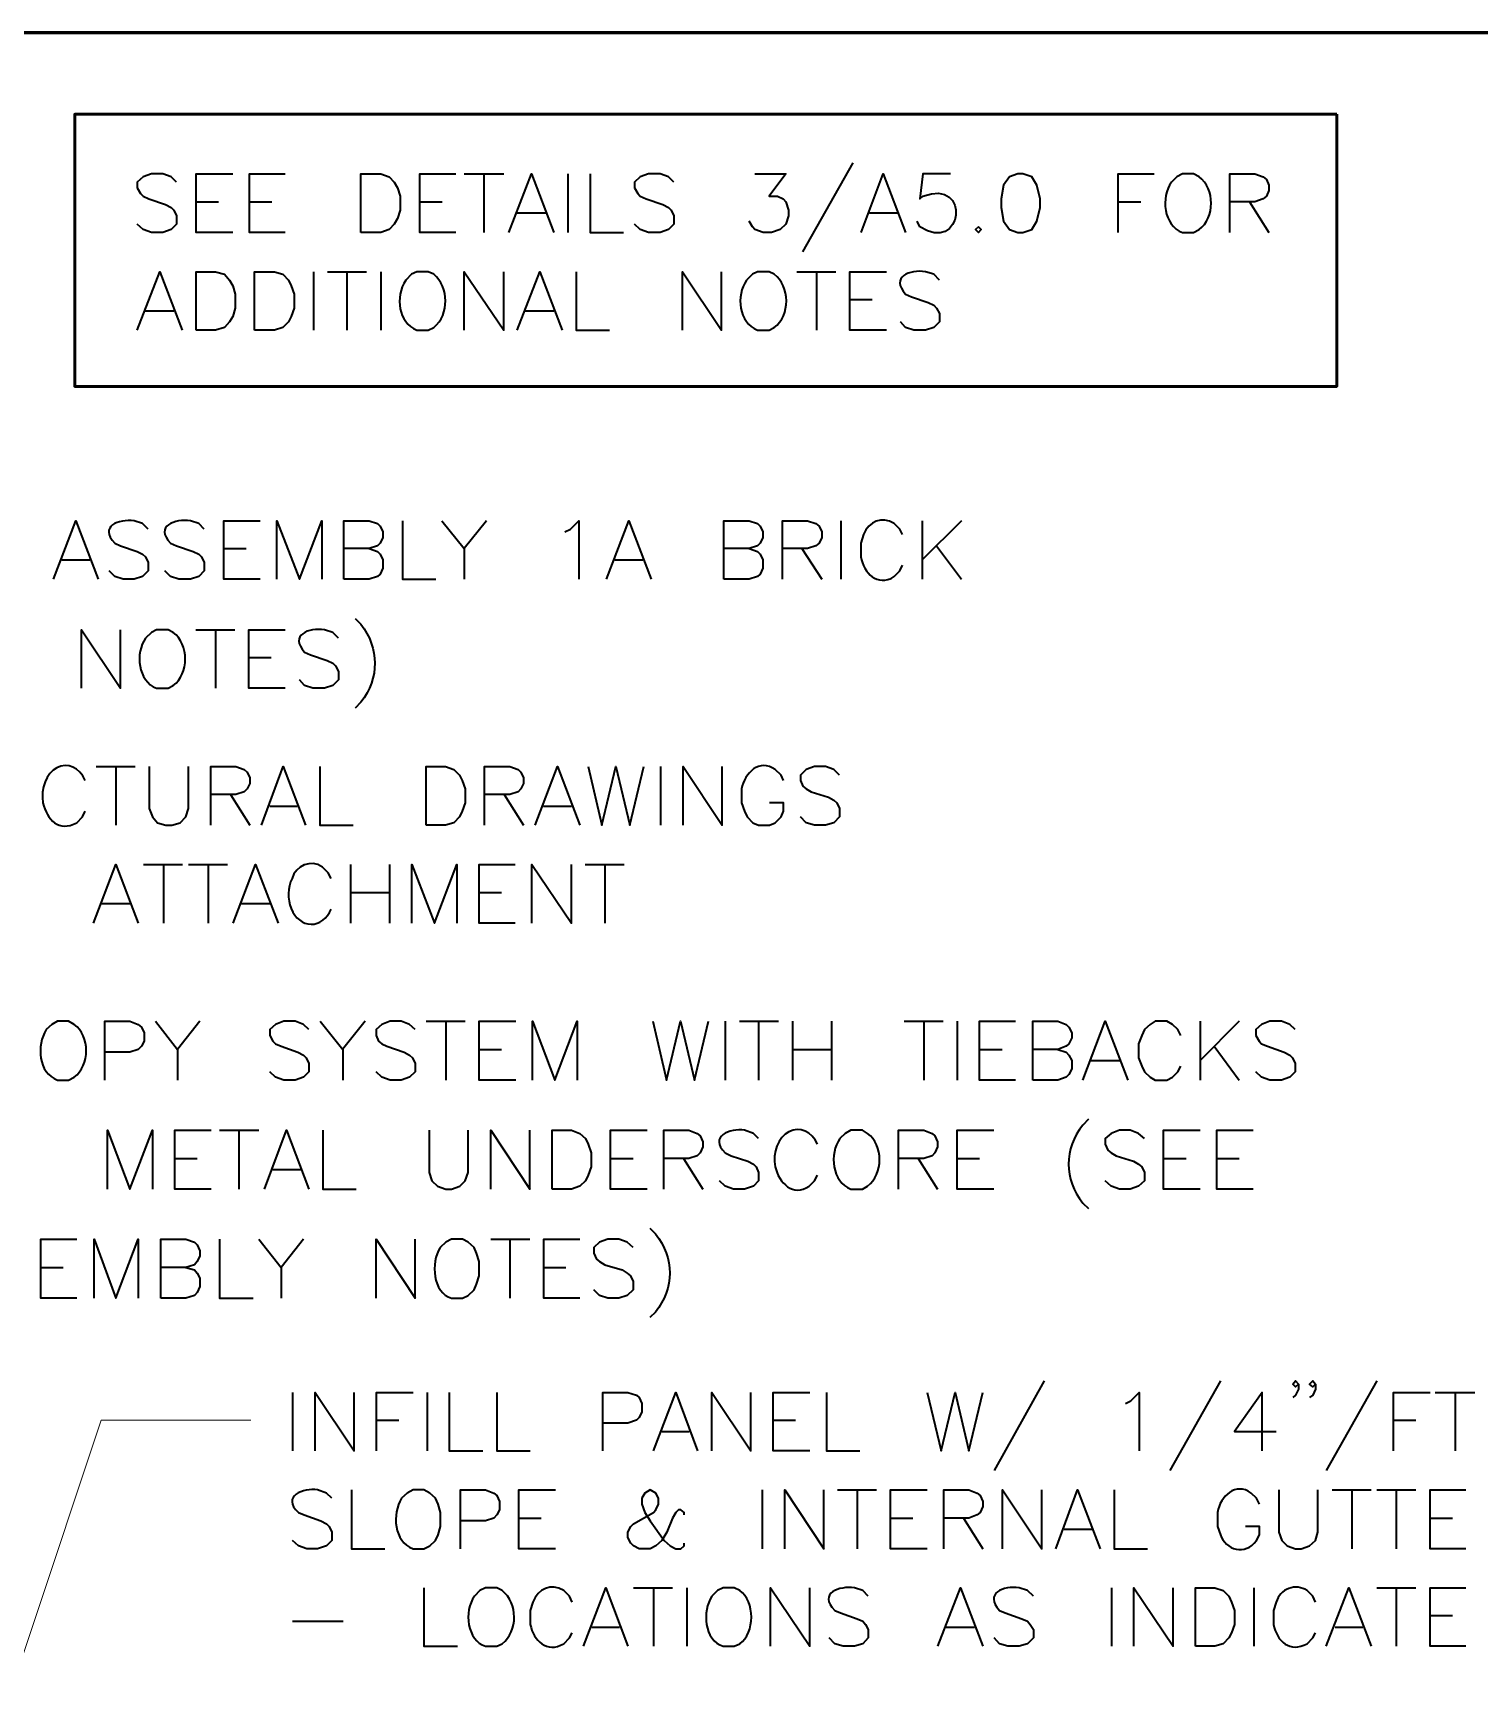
# Model space of a CAD drawing. Header units: inches. Extents: x 5 to 516, y -193 to 129.
# Drawn here: x 341.485 to 343.026, y -10.316 to -8.559 of the extents above; entities that cross this region are included whole.
import ezdxf

# ---------------------------------------------------------------- set-up
doc = ezdxf.new("R2010")
doc.units = ezdxf.units.IN
doc.header["$MEASUREMENT"] = 0
doc.layers.add('PDF6_Geometry', color=7, linetype='Continuous')

msp = doc.modelspace()

# ---------------------------------------------------------------- linework, layer by layer
at = {"layer": 'PDF6_Geometry', "lineweight": 60}
msp.add_lwpolyline([(356.8940342, -11.7255821), (356.8940342, -8.5589156), (334.3940348, -8.5589156), (334.3940348, -12.3344711)], dxfattribs=at)
at = {"layer": 'PDF6_Geometry', "lineweight": 50}
msp.add_lwpolyline([(342.8745904, -8.6455816), (342.8745904, -8.9355816), (341.5295905, -8.9355816), (341.5295905, -8.6455816)], close=True, dxfattribs=at)
at = {"layer": 'PDF6_Geometry', "lineweight": 35}
for points in [[(342.3590343, -8.6972483), (342.3051454, -8.7922483)], [(341.6379232, -8.7178048), (341.6323676, -8.7122492), (341.6234788, -8.7089159), (341.6112565, -8.7089159), (341.6023676, -8.7122492), (341.5962565, -8.7178048), (341.5962565, -8.7239159), (341.5995899, -8.730027), (341.6023676, -8.7328048), (341.6084788, -8.7355825), (341.6262565, -8.7416937), (341.6323676, -8.745027), (341.6351454, -8.7478048), (341.6379232, -8.7539159), (341.6379232, -8.7628048), (341.6323676, -8.7683603), (341.6234788, -8.7716936), (341.6112565, -8.7716936), (341.6023676, -8.7683603), (341.5962565, -8.7628048)], [(341.6979235, -8.7716932), (341.6590346, -8.7716932), (341.6590346, -8.7089154), (341.6979235, -8.7089154)], [(341.7540345, -8.7716932), (341.7157012, -8.7716932), (341.7157012, -8.7089154), (341.7540345, -8.7089154)], [(341.9357011, -8.7716932), (341.8973678, -8.7716932), (341.8973678, -8.7089154), (341.9357011, -8.7089154)], [(341.9445898, -8.7089151), (341.986812, -8.7089151)], [(341.9657012, -8.7089151), (341.9657012, -8.7716929)], [(341.9923679, -8.7716932), (342.0162568, -8.7089154), (342.0401457, -8.7716932)], [(342.0551459, -8.7089151), (342.0551459, -8.7716929)], [(342.0790344, -8.7089151), (342.0790344, -8.7716929), (342.11459, -8.7716929)], [(342.1679231, -8.7178048), (342.1623675, -8.7122492), (342.1534786, -8.7089159), (342.1412564, -8.7089159), (342.1323675, -8.7122492), (342.1262564, -8.7178048), (342.1262564, -8.7239159), (342.1295898, -8.730027), (342.1323675, -8.7328048), (342.1384786, -8.7355825), (342.1562564, -8.7416937), (342.1623675, -8.745027), (342.1651453, -8.7478048), (342.1679231, -8.7539159), (342.1679231, -8.7628048), (342.1623675, -8.7683603), (342.1534786, -8.7716936), (342.1412564, -8.7716936), (342.1323675, -8.7683603), (342.1262564, -8.7628048)], [(342.2545907, -8.7089151), (342.2873685, -8.7089151), (342.2695907, -8.732804), (342.2784796, -8.732804), (342.2845907, -8.7355818), (342.2873685, -8.7389151), (342.2901463, -8.747804), (342.2901463, -8.7539151), (342.2873685, -8.762804), (342.2812574, -8.7683595), (342.2723685, -8.7716929), (342.2634796, -8.7716929), (342.2545907, -8.7683595), (342.251813, -8.7655818), (342.2484796, -8.7594707)], [(342.367924, -8.7716932), (342.3912573, -8.7089154), (342.4151462, -8.7716932)], [(342.4629241, -8.7089151), (342.4334796, -8.7089151), (342.4301463, -8.7355818), (342.4334796, -8.732804)], [(342.6418125, -8.7716932), (342.6418125, -8.7089154), (342.6801458, -8.7089154)], [(342.7279236, -8.7122484), (342.7218125, -8.7089151), (342.7101458, -8.7089151), (342.7040347, -8.7122484), (342.6984792, -8.717804)], [(342.760701, -8.7716932), (342.760701, -8.7089154), (342.7873677, -8.7089154), (342.7962566, -8.7122487), (342.7995899, -8.7150265), (342.8023677, -8.7211376), (342.8023677, -8.7266932), (342.7995899, -8.7328043), (342.7962566, -8.735582), (342.7873677, -8.7389154), (342.760701, -8.7389154)], [(341.6590346, -8.738915), (341.6829235, -8.738915)], [(341.7157012, -8.738915), (341.7395901, -8.738915)], [(341.8973678, -8.738915), (341.9212567, -8.738915)], [(342.0012564, -8.7505818), (342.0312564, -8.7505818)], [(342.3768125, -8.7505818), (342.406257, -8.7505818)], [(342.6418125, -8.738915), (342.6657014, -8.738915)], [(342.7818124, -8.738915), (342.802368, -8.7716928)], [(342.4301463, -8.7655818), (342.4273685, -8.7594707)], [(342.7101458, -8.7716929), (342.7218125, -8.7716929), (342.7279236, -8.7683595)], [(341.5962565, -8.8755818), (341.6201454, -8.8133595), (341.6440343, -8.8755818)], [(341.7840346, -8.8133598), (341.7840346, -8.875582)], [(341.7990345, -8.8133598), (341.8407012, -8.8133598)], [(341.8195898, -8.8133598), (341.8195898, -8.875582)], [(341.8557011, -8.8133598), (341.8557011, -8.875582)], [(341.9123679, -8.8161376), (341.9062568, -8.8133598), (341.8940346, -8.8133598), (341.8884791, -8.8161376), (341.8823679, -8.8222487)], [(341.9445898, -8.8755818), (341.9445898, -8.8133595), (341.986812, -8.8755818), (341.986812, -8.8133595)], [(342.0012564, -8.8755818), (342.0251453, -8.8133595), (342.0490342, -8.8755818)], [(342.0640345, -8.8133598), (342.0640345, -8.875582), (342.09959, -8.875582)], [(342.1773677, -8.8755818), (342.1773677, -8.8133595), (342.2190344, -8.8755818), (342.2190344, -8.8133595)], [(342.2751456, -8.8161376), (342.2695901, -8.8133598), (342.2573678, -8.8133598), (342.2518123, -8.8161376), (342.2457012, -8.8222487)], [(342.2990345, -8.8133598), (342.3407012, -8.8133598)], [(342.3201459, -8.8133598), (342.3201459, -8.875582)], [(342.39459, -8.8755818), (342.3557011, -8.8755818), (342.3557011, -8.8133595), (342.39459, -8.8133595)], [(342.4512573, -8.8222483), (342.4451462, -8.8161372), (342.4362573, -8.8133595)], [(342.4151462, -8.8372483), (342.4212573, -8.8400261), (342.4390351, -8.8461372), (342.4451462, -8.848915), (342.447924, -8.8522483), (342.4512573, -8.8578039), (342.4512573, -8.8666928), (342.4451462, -8.8728039), (342.4362573, -8.8755817), (342.4240351, -8.8755817), (342.4151462, -8.8728039), (342.4095907, -8.8666928)], [(341.6051451, -8.8550265), (341.6351451, -8.8550265)], [(342.0101461, -8.8550265), (342.0401461, -8.8550265)], [(342.3557011, -8.8428048), (342.37959, -8.8428048)], [(341.8940346, -8.875582), (341.9062568, -8.875582), (341.9123679, -8.8728043)], [(342.2573678, -8.875582), (342.2695901, -8.875582), (342.2751456, -8.8728043)], [(341.5068129, -9.1411378), (341.5307018, -9.0789156), (341.5545907, -9.1411378)], [(341.6079233, -9.0878044), (341.6018122, -9.0816933), (341.5929233, -9.0789155)], [(341.6673681, -9.0878044), (341.6618126, -9.0816933), (341.6529237, -9.0789155)], [(341.7273673, -9.1411378), (341.6884784, -9.1411378), (341.6884784, -9.0789156), (341.7273673, -9.0789156)], [(341.7451461, -9.1411378), (341.7451461, -9.0789156), (341.769035, -9.1411378), (341.7929239, -9.0789156), (341.7929239, -9.1411378)], [(341.8162566, -9.1411378), (341.8162566, -9.0789156), (341.8434788, -9.0789156), (341.8523677, -9.0816934), (341.8551455, -9.0844711), (341.8579233, -9.0905823), (341.8579233, -9.0966934), (341.8551455, -9.1028045), (341.8523677, -9.1055823), (341.8434788, -9.10836), (341.8162566, -9.10836)], [(341.8790347, -9.0789159), (341.8790347, -9.1411381), (341.9145902, -9.1411381)], [(341.9207013, -9.0789159), (341.9445902, -9.1083603), (341.9445902, -9.1411381)], [(341.9684794, -9.0789159), (341.9445905, -9.1083603)], [(342.0518128, -9.0905826), (342.0579239, -9.0878048), (342.0668128, -9.078916), (342.0668128, -9.1411382)], [(342.0962565, -9.1411378), (342.1201454, -9.0789156), (342.1440343, -9.1411378)], [(342.2212565, -9.1411378), (342.2212565, -9.0789156), (342.2484787, -9.0789156), (342.2573676, -9.0816934), (342.2601454, -9.0844711), (342.2629232, -9.0905823), (342.2629232, -9.0966934), (342.2601454, -9.1028045), (342.2573676, -9.1055823), (342.2484787, -9.10836), (342.2212565, -9.10836)], [(342.2840346, -9.1411378), (342.2840346, -9.0789156), (342.3107012, -9.0789156), (342.3195901, -9.0816934), (342.3229234, -9.0844711), (342.3257012, -9.0905823), (342.3257012, -9.0966934), (342.3229234, -9.1028045), (342.3195901, -9.1055823), (342.3107012, -9.10836), (342.2840346, -9.10836)], [(342.3462565, -9.0789159), (342.3462565, -9.1411381)], [(342.4118128, -9.0933597), (342.409035, -9.0878042), (342.4029239, -9.0816931)], [(342.432923, -9.0789159), (342.432923, -9.1411381)], [(342.4745897, -9.0789159), (342.432923, -9.1205825)], [(341.5723677, -9.1028044), (341.5784788, -9.1055822), (341.5962566, -9.1116933), (341.6018122, -9.1144711), (341.6051455, -9.1172488), (341.6079233, -9.1233599), (341.6079233, -9.1322488), (341.6018122, -9.1383599), (341.5929233, -9.1411377), (341.5812566, -9.1411377), (341.5723677, -9.1383599), (341.5662566, -9.1322488)], [(341.6318126, -9.1028044), (341.6379237, -9.1055822), (341.6557015, -9.1116933), (341.6618126, -9.1144711), (341.6645904, -9.1172488), (341.6673681, -9.1233599), (341.6673681, -9.1322488), (341.6618126, -9.1383599), (341.6529237, -9.1411377), (341.6407015, -9.1411377), (341.6318126, -9.1383599), (341.6257015, -9.1322488)], [(342.3701461, -9.0933597), (342.3673683, -9.1028042), (342.3673683, -9.1172486)], [(341.5157014, -9.1205825), (341.5457014, -9.1205825)], [(341.6884784, -9.1083597), (341.7123673, -9.1083597)], [(341.8434794, -9.1083597), (341.8523683, -9.111693), (341.8551461, -9.1144708), (341.8579239, -9.1205819), (341.8579239, -9.1294708), (341.8551461, -9.1355819), (341.8523683, -9.1383597), (341.8434794, -9.1411375), (341.8162572, -9.1411375)], [(342.105145, -9.1205825), (342.135145, -9.1205825)], [(342.2484793, -9.1083597), (342.2573682, -9.111693), (342.260146, -9.1144708), (342.2629238, -9.1205819), (342.2629238, -9.1294708), (342.260146, -9.1355819), (342.2573682, -9.1383597), (342.2484793, -9.1411375), (342.2212571, -9.1411375)], [(342.3045898, -9.1083597), (342.325701, -9.1411375)], [(342.447923, -9.1055826), (342.4745897, -9.1411381)], [(342.4029239, -9.1383597), (342.409035, -9.1322486), (342.4118128, -9.1261375)], [(341.8284795, -9.1828045), (341.8345906, -9.1889156)], [(341.5368128, -9.2572493), (341.5368128, -9.1950271), (341.5784795, -9.2572493), (341.5784795, -9.1950271)], [(341.6345896, -9.197804), (341.629034, -9.1950262), (341.6168118, -9.1950262), (341.6112563, -9.197804), (341.6051451, -9.2039151)], [(341.6584785, -9.1950262), (341.7001451, -9.1950262)], [(341.6795899, -9.1950262), (341.6795899, -9.2572484)], [(341.7540351, -9.2572493), (341.7151462, -9.2572493), (341.7151462, -9.1950271), (341.7540351, -9.1950271)], [(341.8107013, -9.2039159), (341.8045902, -9.1978047), (341.7957013, -9.195027)], [(341.7151462, -9.2244711), (341.7390351, -9.2244711)], [(341.7745902, -9.2189159), (341.7807013, -9.2216936), (341.7984791, -9.2278047), (341.8045902, -9.2305825), (341.807368, -9.2333603), (341.8107013, -9.2394714), (341.8107013, -9.2483603), (341.8045902, -9.2544714), (341.7957013, -9.2572492), (341.7834791, -9.2572492), (341.7745902, -9.2544714), (341.7690346, -9.2483603)], [(341.6168118, -9.2572484), (341.629034, -9.2572484), (341.6345896, -9.2544706)], [(341.8345906, -9.2722489), (341.8284795, -9.27836)], [(341.5523677, -9.3405826), (341.5940344, -9.3405826)], [(341.5734791, -9.3405826), (341.5734791, -9.4033604)], [(341.6090344, -9.3405826), (341.6090344, -9.3855826), (341.6123677, -9.3944715), (341.6179232, -9.4005826), (341.6268121, -9.4033604), (341.6329232, -9.4033604), (341.6418121, -9.4005826), (341.6479232, -9.3944715), (341.650701, -9.3855826), (341.650701, -9.3405826)], [(341.6745895, -9.4033595), (341.6745895, -9.3405818), (341.7012562, -9.3405818), (341.7101451, -9.3439151), (341.7134784, -9.3466929), (341.7162562, -9.352804), (341.7162562, -9.3589151), (341.7134784, -9.3644706), (341.7101451, -9.367804), (341.7012562, -9.3705818), (341.6745895, -9.3705818)], [(341.728479, -9.4033595), (341.7518124, -9.3405818), (341.7757012, -9.4033595)], [(341.790701, -9.3405826), (341.790701, -9.4033604), (341.8262565, -9.4033604)], [(341.9662562, -9.4033595), (341.9662562, -9.3405818), (341.9934784, -9.3405818), (342.0023673, -9.3439151), (342.005145, -9.3466929), (342.0079228, -9.352804), (342.0079228, -9.3589151), (342.005145, -9.3644706), (342.0023673, -9.367804), (341.9934784, -9.3705818), (341.9662562, -9.3705818)], [(342.0201457, -9.4033595), (342.0440346, -9.3405818), (342.0679235, -9.4033595)], [(342.0768123, -9.3405826), (342.0912567, -9.4033604), (342.1062567, -9.3405826), (342.1212567, -9.4033604), (342.1362567, -9.3405826)], [(342.1540342, -9.3405826), (342.1540342, -9.4033604)], [(342.1779238, -9.4033595), (342.1779238, -9.3405818), (342.2195905, -9.4033595), (342.2195905, -9.3405818)], [(342.2851456, -9.3555826), (342.2823678, -9.350027), (342.2762567, -9.3439159)], [(342.3445905, -9.3500261), (342.3384794, -9.343915), (342.3295905, -9.3405817), (342.3179238, -9.3405817), (342.3090349, -9.343915), (342.3029238, -9.3500261), (342.3029238, -9.3555817), (342.3057016, -9.3616928), (342.3090349, -9.3644706), (342.3145905, -9.3678039), (342.3329238, -9.3733594), (342.3384794, -9.3766928), (342.3418127, -9.3794706), (342.3445905, -9.3855817), (342.3445905, -9.3944706), (342.3384794, -9.4005817), (342.3295905, -9.4033594), (342.3179238, -9.4033594), (342.3090349, -9.4005817), (342.3029238, -9.3944706)], [(342.2401456, -9.3644715), (342.2401456, -9.3794715), (342.243479, -9.3883603), (342.2462567, -9.3944715), (342.2523678, -9.4005826), (342.258479, -9.4033603), (342.2701456, -9.4033603), (342.2762567, -9.4005826), (342.2823678, -9.3944715), (342.2851456, -9.3883603), (342.2851456, -9.3794715), (342.2701456, -9.3794715)], [(341.6957009, -9.3705825), (341.7162564, -9.4033603)], [(341.7373675, -9.3828042), (341.766812, -9.3828042)], [(341.9873675, -9.3705825), (342.0079231, -9.4033603)], [(342.0290342, -9.3828042), (342.0590342, -9.3828042)], [(341.5318121, -9.4005826), (341.5379232, -9.3944715), (341.540701, -9.3883603)], [(341.5495895, -9.5078042), (341.5734784, -9.4450265), (341.5973673, -9.5078042)], [(341.6029229, -9.4450262), (341.6445896, -9.4450262)], [(341.6240343, -9.4450262), (341.6240343, -9.507804)], [(341.650701, -9.4450262), (341.6923677, -9.4450262)], [(341.6718124, -9.4450262), (341.6718124, -9.507804)], [(341.6984791, -9.5078042), (341.722368, -9.4450265), (341.7462569, -9.5078042)], [(341.8029238, -9.4600273), (341.7995905, -9.4539162), (341.7934794, -9.4478051)], [(341.8234791, -9.4450262), (341.8234791, -9.507804)], [(341.8651458, -9.4450262), (341.8651458, -9.507804)], [(341.8890343, -9.5078042), (341.8890343, -9.4450265), (341.9129231, -9.5078042), (341.936812, -9.4450265), (341.936812, -9.5078042)], [(341.9990342, -9.5078042), (341.9607008, -9.5078042), (341.9607008, -9.4450265), (341.9990342, -9.4450265)], [(342.0168125, -9.5078042), (342.0168125, -9.4450265), (342.0590347, -9.5078042), (342.0590347, -9.4450265)], [(342.0734791, -9.4450262), (342.1151458, -9.4450262)], [(342.0945905, -9.4450262), (342.0945905, -9.507804)], [(341.5584792, -9.4866929), (341.5884792, -9.4866929)], [(341.7073676, -9.4866929), (341.7373676, -9.4866929)], [(341.8234791, -9.4750261), (341.8651458, -9.4750261)], [(341.9607008, -9.4750261), (341.9845897, -9.4750261)], [(341.5290349, -9.6155823), (341.5229238, -9.612249), (341.5112572, -9.612249), (341.5051461, -9.6155823), (341.4990349, -9.6211378)], [(341.5618124, -9.675027), (341.5618124, -9.6122492), (341.588479, -9.6122492), (341.5973679, -9.6155826), (341.6007012, -9.6183603), (341.603479, -9.6244714), (341.603479, -9.6333603), (341.6007012, -9.6389159), (341.5973679, -9.6422492), (341.588479, -9.645027), (341.5618124, -9.645027)], [(341.6157019, -9.612249), (341.6390352, -9.642249), (341.6390352, -9.6750267)], [(341.6629239, -9.612249), (341.639035, -9.642249)], [(341.7790342, -9.6211375), (341.7734787, -9.6155819), (341.7645898, -9.6122486), (341.7523675, -9.6122486), (341.7434787, -9.6155819), (341.7373675, -9.6211375), (341.7373675, -9.6272486), (341.7407009, -9.6333597), (341.7434787, -9.6361375), (341.7495898, -9.6389153), (341.7673675, -9.6450264), (341.7734787, -9.6483597), (341.7762564, -9.6511375), (341.7790342, -9.6572486), (341.7790342, -9.6661375), (341.7734787, -9.671693), (341.7645898, -9.6750264), (341.7523675, -9.6750264), (341.7434787, -9.671693), (341.7373675, -9.6661375)], [(341.7912571, -9.612249), (341.815146, -9.642249), (341.815146, -9.6750267)], [(341.839034, -9.612249), (341.8151451, -9.642249)], [(341.8923675, -9.6211375), (341.8862563, -9.6155819), (341.8773675, -9.6122486), (341.8657008, -9.6122486), (341.8568119, -9.6155819), (341.8507008, -9.6211375), (341.8507008, -9.6272486), (341.8534786, -9.6333597), (341.8568119, -9.6361375), (341.8623675, -9.6389153), (341.8807008, -9.6450264), (341.8862563, -9.6483597), (341.8895897, -9.6511375), (341.8923675, -9.6572486), (341.8923675, -9.6661375), (341.8862563, -9.671693), (341.8773675, -9.6750264), (341.8657008, -9.6750264), (341.8568119, -9.671693), (341.8507008, -9.6661375)], [(341.9040342, -9.612249), (341.9457009, -9.612249)], [(341.9251456, -9.612249), (341.9251456, -9.6750267)], [(341.9995897, -9.675027), (341.9607008, -9.675027), (341.9607008, -9.6122492), (341.9995897, -9.6122492)], [(342.0173674, -9.675027), (342.0173674, -9.6122492), (342.0412563, -9.675027), (342.0651452, -9.6122492), (342.0651452, -9.675027)], [(342.1457018, -9.612249), (342.1601462, -9.6750267), (342.1751462, -9.612249), (342.1901462, -9.6750267), (342.2051462, -9.612249)], [(342.2229237, -9.612249), (342.2229237, -9.6750267)], [(342.2379236, -9.612249), (342.2795903, -9.612249)], [(342.2584789, -9.612249), (342.2584789, -9.6750267)], [(342.2945903, -9.612249), (342.2945903, -9.6750267)], [(342.3362569, -9.612249), (342.3362569, -9.6750267)], [(342.4134788, -9.612249), (342.4551455, -9.612249)], [(342.4345902, -9.612249), (342.4345902, -9.6750267)], [(342.4701454, -9.612249), (342.4701454, -9.6750267)], [(342.5323673, -9.675027), (342.4940339, -9.675027), (342.4940339, -9.6122492), (342.5323673, -9.6122492)], [(342.5507017, -9.675027), (342.5507017, -9.6122492), (342.5773683, -9.6122492), (342.5862572, -9.6155826), (342.589035, -9.6183603), (342.5923683, -9.6244714), (342.5923683, -9.630027), (342.589035, -9.6361381), (342.5862572, -9.6389159), (342.5773683, -9.6422492), (342.5507017, -9.6422492)], [(342.6040351, -9.675027), (342.627924, -9.6122492), (342.6518129, -9.675027)], [(342.7084787, -9.6272489), (342.7051453, -9.6211378), (342.6995898, -9.6155822), (342.6934787, -9.6122489), (342.6812565, -9.6122489), (342.6757009, -9.6155822), (342.6695898, -9.6211378), (342.666812, -9.6272489), (342.6634787, -9.6361378), (342.6634787, -9.6511378), (342.666812, -9.6600267), (342.6695898, -9.6661378), (342.6757009, -9.6716934), (342.6812565, -9.6750267), (342.6934787, -9.6750267), (342.6995898, -9.6716934), (342.7051453, -9.6661378), (342.7084787, -9.6600267)], [(342.7290351, -9.612249), (342.7290351, -9.6750267)], [(342.7707018, -9.612249), (342.7290351, -9.6539156)], [(342.8301455, -9.6211375), (342.8245899, -9.6155819), (342.815701, -9.6122486), (342.8034788, -9.6122486), (342.7945899, -9.6155819), (342.7884788, -9.6211375), (342.7884788, -9.6272486), (342.7918121, -9.6333597), (342.7945899, -9.6361375), (342.800701, -9.6389153), (342.8184788, -9.6450264), (342.8245899, -9.6483597), (342.8273677, -9.6511375), (342.8301455, -9.6572486), (342.8301455, -9.6661375), (342.8245899, -9.671693), (342.815701, -9.6750264), (342.8034788, -9.6750264), (342.7945899, -9.671693), (342.7884788, -9.6661375)], [(341.9607008, -9.6422489), (341.9845897, -9.6422489)], [(342.2945903, -9.6422489), (342.3362569, -9.6422489)], [(342.4940339, -9.6422489), (342.5179228, -9.6422489)], [(342.5773673, -9.6422489), (342.5862561, -9.6450266), (342.5890339, -9.64836), (342.5923673, -9.6539155), (342.5923673, -9.6628044), (342.5890339, -9.6689155), (342.5862561, -9.6716933), (342.5773673, -9.6750266), (342.5507006, -9.6750266)], [(342.7440339, -9.6389157), (342.7707006, -9.6750268)], [(342.6129236, -9.6539156), (342.6429236, -9.6539156)], [(341.5112572, -9.6750267), (341.5229238, -9.6750267), (341.5290349, -9.6716934)], [(342.6101454, -9.7166937), (342.6040343, -9.7228048)], [(341.5645906, -9.7911373), (341.5645906, -9.7283596), (341.5884795, -9.7911373), (341.6123684, -9.7283596), (341.6123684, -9.7911373)], [(341.675146, -9.7911373), (341.6362572, -9.7911373), (341.6362572, -9.7283596), (341.675146, -9.7283596)], [(341.6840341, -9.7283604), (341.7257008, -9.7283604)], [(341.7045905, -9.7283604), (341.7045905, -9.7911382)], [(341.7318122, -9.7911373), (341.7551455, -9.7283596), (341.7790344, -9.7911373)], [(341.7940342, -9.7283604), (341.7940342, -9.7911382), (341.8295897, -9.7911382)], [(341.9073685, -9.7283604), (341.9073685, -9.7733604), (341.9101463, -9.7822493), (341.9162574, -9.7878049), (341.9251463, -9.7911382), (341.9312574, -9.7911382), (341.9401463, -9.7878049), (341.9457019, -9.7822493), (341.9490352, -9.7733604), (341.9490352, -9.7283604)], [(341.9729237, -9.7911373), (341.9729237, -9.7283596), (342.0145903, -9.7911373), (342.0145903, -9.7283596)], [(342.1395897, -9.7911373), (342.1007008, -9.7911373), (342.1007008, -9.7283596), (342.1395897, -9.7283596)], [(342.1573685, -9.7911373), (342.1573685, -9.7283596), (342.1840352, -9.7283596), (342.1929241, -9.7316929), (342.1962574, -9.7344707), (342.1990352, -9.7405818), (342.1990352, -9.7461373), (342.1962574, -9.7522485), (342.1929241, -9.7555818), (342.1840352, -9.7583596), (342.1573685, -9.7583596)], [(342.2584789, -9.737249), (342.2529234, -9.7316934), (342.2434789, -9.7283601)], [(342.37459, -9.7316938), (342.3690344, -9.7283604), (342.3568122, -9.7283604), (342.3507011, -9.7316938), (342.3451455, -9.7372493)], [(342.4073685, -9.7911373), (342.4073685, -9.7283596), (342.4345907, -9.7283596), (342.4434796, -9.7316929), (342.4462574, -9.7344707), (342.4490352, -9.7405818), (342.4490352, -9.7461373), (342.4462574, -9.7522485), (342.4434796, -9.7555818), (342.4345907, -9.7583596), (342.4073685, -9.7583596)], [(342.5090343, -9.7911373), (342.4701454, -9.7911373), (342.4701454, -9.7283596), (342.5090343, -9.7283596)], [(342.6695902, -9.737249), (342.6634791, -9.7316934), (342.6545902, -9.7283601), (342.6429236, -9.7283601), (342.6340347, -9.7316934), (342.6279236, -9.737249), (342.6279236, -9.7433601), (342.6307014, -9.7494712), (342.6340347, -9.752249), (342.6395902, -9.7555823), (342.6579236, -9.7611378), (342.6634791, -9.7644712), (342.6668125, -9.767249), (342.6695902, -9.7733601), (342.6695902, -9.782249), (342.6634791, -9.7878045), (342.6545902, -9.7911378), (342.6429236, -9.7911378), (342.6340347, -9.7878045), (342.6279236, -9.782249)], [(342.7290344, -9.7911373), (342.6901455, -9.7911373), (342.6901455, -9.7283596), (342.7290344, -9.7283596)], [(342.785701, -9.7911373), (342.7468121, -9.7911373), (342.7468121, -9.7283596), (342.785701, -9.7283596)], [(342.2229234, -9.752249), (342.2290345, -9.7555823), (342.2468122, -9.7611378), (342.2529234, -9.7644712), (342.2557011, -9.767249), (342.2584789, -9.7733601), (342.2584789, -9.782249), (342.2529234, -9.7878045), (342.2434789, -9.7911378), (342.2318122, -9.7911378), (342.2229234, -9.7878045), (342.2168122, -9.782249)], [(341.6362572, -9.7583603), (341.660146, -9.7583603)], [(341.7407019, -9.7700271), (341.7701463, -9.7700271)], [(342.1007008, -9.7583603), (342.1245897, -9.7583603)], [(342.1784788, -9.7583603), (342.1990343, -9.7911381)], [(342.4284788, -9.7583603), (342.4490343, -9.7911381)], [(342.4701454, -9.7583603), (342.4940343, -9.7583603)], [(342.6901455, -9.7583603), (342.7140344, -9.7583603)], [(342.7468121, -9.7583603), (342.770701, -9.7583603)], [(342.3123681, -9.7878048), (342.3179236, -9.7822493), (342.321257, -9.7761382)], [(342.3568122, -9.7911382), (342.3690344, -9.7911382), (342.37459, -9.7878049)], [(342.6040343, -9.8061381), (342.6101454, -9.8116937)], [(342.1423674, -9.832804), (342.1484786, -9.8389151)], [(341.5318123, -9.9072488), (341.493479, -9.9072488), (341.493479, -9.844471), (341.5318123, -9.844471)], [(341.5501456, -9.9072488), (341.5501456, -9.844471), (341.5734789, -9.9072488), (341.5973678, -9.844471), (341.5973678, -9.9072488)], [(341.6212572, -9.9072488), (341.6212572, -9.844471), (341.6479239, -9.844471), (341.6573683, -9.8478044), (341.6601461, -9.8505821), (341.6629239, -9.8566933), (341.6629239, -9.8622488), (341.6601461, -9.8683599), (341.6573683, -9.8716933), (341.6479239, -9.874471), (341.6212572, -9.874471)], [(341.6840341, -9.8444708), (341.6840341, -9.9072485), (341.7195897, -9.9072485)], [(341.7257008, -9.8444708), (341.7495897, -9.8744708), (341.7495897, -9.9072485)], [(341.7734789, -9.8444708), (341.74959, -9.8744708)], [(341.8507008, -9.9072488), (341.8507008, -9.844471), (341.8923675, -9.9072488), (341.8923675, -9.844471)], [(341.931257, -9.9072485), (341.9429237, -9.9072485), (341.9490348, -9.9044708), (341.9551459, -9.8983597), (341.9579237, -9.8922485), (341.9607015, -9.8833597), (341.9607015, -9.8683597), (341.9579237, -9.8594708), (341.9551459, -9.8533597), (341.9490348, -9.8478041), (341.9429237, -9.8444708), (341.931257, -9.8444708), (341.9251459, -9.8478041), (341.9190348, -9.8533597)], [(341.9729237, -9.8444708), (342.0145903, -9.8444708)], [(341.993479, -9.8444708), (341.993479, -9.9072485)], [(342.0679236, -9.9072488), (342.0295903, -9.9072488), (342.0295903, -9.844471), (342.0679236, -9.844471)], [(342.1245904, -9.8533604), (342.1184793, -9.8478049), (342.1095904, -9.8444715), (342.0979237, -9.8444715), (342.0890348, -9.8478049), (342.0829237, -9.8533604), (342.0829237, -9.8594715), (342.0857015, -9.8655826), (342.0890348, -9.8683604), (342.0945904, -9.8716938), (342.1129237, -9.8772493), (342.1184793, -9.8805826), (342.1218126, -9.8833604), (342.1245904, -9.8894715), (342.1245904, -9.8983604), (342.1184793, -9.9044715), (342.1095904, -9.9072493), (342.0979237, -9.9072493), (342.0890348, -9.9044715), (342.0829237, -9.8983604)], [(341.493479, -9.8744707), (341.5173679, -9.8744707)], [(341.6479239, -9.8744707), (341.6573684, -9.8772485), (341.6601461, -9.8805818), (341.6629239, -9.8861373), (341.6629239, -9.8950262), (341.6601461, -9.9011373), (341.6573684, -9.9044707), (341.6479239, -9.9072484), (341.6212573, -9.9072484)], [(342.0295903, -9.8744707), (342.0529236, -9.8744707)], [(342.1484786, -9.9222484), (342.1423674, -9.927804)], [(342.5629234, -9.9955825), (342.5095901, -10.0911381)], [(342.7507014, -9.9955825), (342.6968126, -10.0911381)], [(342.8340348, -9.9989157), (342.8307014, -10.0016935), (342.8279237, -9.9989157), (342.8307014, -9.9955824), (342.8340348, -9.9989157), (342.8340348, -10.0044713), (342.8307014, -10.0105824), (342.8279237, -10.0133601)], [(342.851813, -9.9989157), (342.8490352, -10.0016935), (342.8457018, -9.9989157), (342.8490352, -9.9955824), (342.851813, -9.9989157), (342.851813, -10.0044713), (342.8490352, -10.0105824), (342.8457018, -10.0133601)], [(342.9173681, -9.9955825), (342.8634792, -10.0911381)], [(341.7618121, -10.0078042), (341.7618121, -10.0700264)], [(341.7857006, -10.0700262), (341.7857006, -10.007804), (341.8273673, -10.0700262), (341.8273673, -10.007804)], [(341.8512569, -10.0700262), (341.8512569, -10.007804), (341.8901458, -10.007804)], [(341.9051453, -10.0078042), (341.9051453, -10.0700264)], [(341.9284788, -10.0078042), (341.9284788, -10.0700264), (341.9645899, -10.0700264)], [(341.9795901, -10.0078042), (341.9795901, -10.0700264), (342.0151456, -10.0700264)], [(342.0923684, -10.0700262), (342.0923684, -10.007804), (342.119035, -10.007804), (342.1284795, -10.0105817), (342.1312572, -10.0133595), (342.134035, -10.0194706), (342.134035, -10.0283595), (342.1312572, -10.0344706), (342.1284795, -10.0372484), (342.119035, -10.0405817), (342.0923684, -10.0405817)], [(342.1462567, -10.0700262), (342.1701456, -10.007804), (342.193479, -10.0700262)], [(342.2084787, -10.0700262), (342.2084787, -10.007804), (342.2501454, -10.0700262), (342.2501454, -10.007804)], [(342.3129239, -10.0700262), (342.274035, -10.0700262), (342.274035, -10.007804), (342.3129239, -10.007804)], [(342.3307016, -10.0078042), (342.3307016, -10.0700264), (342.3662571, -10.0700264)], [(342.4379234, -10.0078042), (342.4529234, -10.0700264), (342.4679234, -10.0078042), (342.4823678, -10.0700264), (342.4973678, -10.0078042)], [(342.6495899, -10.019471), (342.6551455, -10.0166932), (342.6640344, -10.0078043), (342.6640344, -10.0700265)], [(342.7951452, -10.0700264), (342.7951452, -10.0078042), (342.7657008, -10.0494709), (342.8101452, -10.0494709)], [(342.9351463, -10.0700262), (342.9351463, -10.007804), (342.9740352, -10.007804)], [(342.9795901, -10.0078042), (343.0218123, -10.0078042)], [(343.0007014, -10.0078042), (343.0007014, -10.0700264)], [(341.8512569, -10.0372492), (341.8751458, -10.0372492)], [(342.1551453, -10.0494709), (342.1845897, -10.0494709)], [(342.274035, -10.0372492), (342.2979239, -10.0372492)], [(342.9351463, -10.0372492), (342.9590352, -10.0372492)], [(341.8034788, -10.1205825), (341.7979232, -10.1150269), (341.7884788, -10.1116936)], [(341.8245902, -10.1116928), (341.8245902, -10.1744706), (341.8601457, -10.1744706)], [(341.8901453, -10.1744706), (341.901812, -10.1744706), (341.9079231, -10.1711373), (341.9140342, -10.1655817), (341.916812, -10.1594706), (341.9195898, -10.1505817), (341.9195898, -10.1355817), (341.916812, -10.1266928), (341.9140342, -10.1205817), (341.9079231, -10.1150262), (341.901812, -10.1116928), (341.8901453, -10.1116928), (341.8840342, -10.1150262), (341.8779231, -10.1205817)], [(341.9407016, -10.1744709), (341.9407016, -10.1116931), (341.9673683, -10.1116931), (341.9762572, -10.1150264), (341.9795905, -10.1178042), (341.9823683, -10.1239153), (341.9823683, -10.1328042), (341.9795905, -10.1383598), (341.9762572, -10.1416931), (341.9673683, -10.1444709), (341.9407016, -10.1444709)], [(342.0418125, -10.1744709), (342.0029236, -10.1744709), (342.0029236, -10.1116931), (342.0418125, -10.1116931)], [(342.1790349, -10.1383596), (342.1790349, -10.1355818), (342.1757015, -10.132804), (342.1729238, -10.132804), (342.170146, -10.1355818), (342.1668127, -10.1416929), (342.1607015, -10.1566929), (342.155146, -10.1655818), (342.1490349, -10.1711373), (342.1429238, -10.1744707), (342.1312571, -10.1744707), (342.125146, -10.1711373), (342.1223682, -10.1683596), (342.1190349, -10.1622484), (342.1190349, -10.1566929), (342.1223682, -10.1505818), (342.125146, -10.147804), (342.1462571, -10.1355818), (342.1490349, -10.132804), (342.1518127, -10.1266929), (342.1518127, -10.1205818), (342.1490349, -10.1150262), (342.1429238, -10.1116929), (342.1373682, -10.1150262), (342.1340349, -10.1205818), (342.1340349, -10.1266929), (342.1373682, -10.1355818), (342.1429238, -10.1444707), (342.1579238, -10.1655818), (342.1640349, -10.1711373), (342.170146, -10.1744707), (342.1757015, -10.1744707), (342.1790349, -10.1711373), (342.1790349, -10.1683596)], [(342.2623682, -10.1116928), (342.2623682, -10.1744706)], [(342.2862567, -10.1744709), (342.2862567, -10.1116931), (342.3279234, -10.1744709), (342.3279234, -10.1116931)], [(342.3423683, -10.1116928), (342.384035, -10.1116928)], [(342.3634786, -10.1116928), (342.3634786, -10.1744706)], [(342.4379239, -10.1744709), (342.399035, -10.1744709), (342.399035, -10.1116931), (342.4379239, -10.1116931)], [(342.4557016, -10.1744709), (342.4557016, -10.1116931), (342.4823682, -10.1116931), (342.4912571, -10.1150264), (342.4945905, -10.1178042), (342.4973682, -10.1239153), (342.4973682, -10.1294709), (342.4945905, -10.135582), (342.4912571, -10.1383598), (342.4823682, -10.1416931), (342.4557016, -10.1416931)], [(342.5184796, -10.1744709), (342.5184796, -10.1116931), (342.5601463, -10.1744709), (342.5601463, -10.1116931)], [(342.5751451, -10.1744709), (342.5984785, -10.1116931), (342.6223673, -10.1744709)], [(342.6373682, -10.1116928), (342.6373682, -10.1744706), (342.6729238, -10.1744706)], [(342.7923681, -10.1266939), (342.7890348, -10.1205828), (342.7834792, -10.1150273)], [(342.8129234, -10.1116928), (342.8129234, -10.1566928), (342.8162567, -10.1655817), (342.8218123, -10.1711373), (342.8307012, -10.1744706), (342.8368123, -10.1744706), (342.8457012, -10.1711373), (342.8518123, -10.1655817), (342.8545901, -10.1566928), (342.8545901, -10.1116928)], [(342.86959, -10.1116928), (342.9112567, -10.1116928)], [(342.8907014, -10.1116928), (342.8907014, -10.1744706)], [(342.9173681, -10.1116928), (342.9590348, -10.1116928)], [(342.9379234, -10.1116928), (342.9379234, -10.1744706)], [(343.0123681, -10.1744709), (342.9740347, -10.1744709), (342.9740347, -10.1116931), (343.0123681, -10.1116931)], [(341.7679232, -10.1355825), (341.7740343, -10.1383603), (341.7918121, -10.1444714), (341.7979232, -10.1478047), (341.800701, -10.1505825), (341.8034788, -10.1566936), (341.8034788, -10.1655825), (341.7979232, -10.1711381), (341.7884788, -10.1744714), (341.7768121, -10.1744714), (341.7679232, -10.1711381), (341.7618121, -10.1655825)], [(342.7473681, -10.1355828), (342.7473681, -10.1505828), (342.7507014, -10.1594717)], [(342.0029236, -10.1416928), (342.0268125, -10.1416928)], [(342.399035, -10.1416928), (342.4229239, -10.1416928)], [(342.476813, -10.1416928), (342.4973685, -10.1744705)], [(342.5840348, -10.1533595), (342.6134792, -10.1533595)], [(342.7890348, -10.1655828), (342.7923681, -10.1594717), (342.7923681, -10.1505828), (342.7773681, -10.1505828)], [(342.9740347, -10.1416928), (342.9979236, -10.1416928)], [(341.9018121, -10.2161376), (341.9018121, -10.2783598), (341.9373676, -10.2783598)], [(341.9851461, -10.2189153), (341.9795906, -10.2161376), (341.9673684, -10.2161376), (341.9612572, -10.2189153), (341.9557017, -10.2250264)], [(342.0595902, -10.2311375), (342.0568124, -10.2250264), (342.0507013, -10.2189153)], [(342.0718119, -10.2783595), (342.0957008, -10.2161373), (342.1190342, -10.2783595)], [(342.1251454, -10.2161376), (342.166812, -10.2161376)], [(342.1462567, -10.2161376), (342.1462567, -10.2783598)], [(342.181812, -10.2161376), (342.181812, -10.2783598)], [(342.2384793, -10.2189153), (342.2323682, -10.2161376), (342.2207015, -10.2161376), (342.2145904, -10.2189153), (342.2084793, -10.2250264)], [(342.2712567, -10.2783595), (342.2712567, -10.2161373), (342.3129234, -10.2783595), (342.3129234, -10.2161373)], [(342.3751454, -10.2250261), (342.3695898, -10.218915), (342.3607009, -10.2161372)], [(342.4495902, -10.2783595), (342.473479, -10.2161373), (342.4973679, -10.2783595)], [(342.5512566, -10.2250261), (342.5451455, -10.218915), (342.5362566, -10.2161372)], [(342.63459, -10.2161376), (342.63459, -10.2783598)], [(342.6584785, -10.2783595), (342.6584785, -10.2161373), (342.7001451, -10.2783595), (342.7001451, -10.2161373)], [(342.7862567, -10.2161376), (342.7862567, -10.2783598)], [(342.8634786, -10.2783595), (342.8873675, -10.2161373), (342.9112564, -10.2783595)], [(342.9173681, -10.2161376), (342.9590348, -10.2161376)], [(342.9379234, -10.2161376), (342.9379234, -10.2783598)], [(343.0123681, -10.2783595), (342.9740347, -10.2783595), (342.9740347, -10.2161373), (343.0123681, -10.2161373)], [(342.0179235, -10.2311375), (342.0151458, -10.2400264), (342.0151458, -10.2550264)], [(342.3395898, -10.2400261), (342.3457009, -10.2428039), (342.3634787, -10.248915), (342.3695898, -10.2516927), (342.3723676, -10.2550261), (342.3751454, -10.2605816), (342.3751454, -10.2694705), (342.3695898, -10.2755816), (342.3607009, -10.2783594), (342.3484787, -10.2783594), (342.3395898, -10.2755816), (342.3334787, -10.2694705)], [(342.5151455, -10.2400261), (342.5212566, -10.2428039), (342.5390344, -10.248915), (342.5451455, -10.2516927), (342.5479233, -10.2550261), (342.5512566, -10.2605816), (342.5512566, -10.2694705), (342.5451455, -10.2755816), (342.5362566, -10.2783594), (342.5240344, -10.2783594), (342.5151455, -10.2755816), (342.50959, -10.2694705)], [(342.9740347, -10.2455825), (342.9979236, -10.2455825)], [(341.7618121, -10.2516939), (341.815701, -10.2516939)], [(342.0807016, -10.2578042), (342.110146, -10.2578042)], [(342.4584787, -10.2578042), (342.4884787, -10.2578042)], [(342.8729232, -10.2578042), (342.9023676, -10.2578042)], [(341.9673684, -10.2783598), (341.9795906, -10.2783598), (341.9851461, -10.275582)], [(342.0507013, -10.275582), (342.0568124, -10.2694708), (342.0595902, -10.2639153)], [(342.2207015, -10.2783598), (342.2323682, -10.2783598), (342.2384793, -10.275582)], [(342.8429241, -10.275582), (342.8490352, -10.2694708), (342.851813, -10.2639153)]]:
    msp.add_lwpolyline(points, dxfattribs=at)
for points in [[(341.8345898, -8.7716932), (341.8345898, -8.7089154), (341.8557009, -8.7089154), (341.8645898, -8.7122487), (341.8701453, -8.7178043), (341.8734787, -8.7239154), (341.8762564, -8.7328043), (341.8762564, -8.7478043), (341.8734787, -8.7566932), (341.8701453, -8.7628043), (341.8645898, -8.7683598), (341.8557009, -8.7716932)], [(342.5345907, -8.7089151), (342.5257018, -8.7122484), (342.5195907, -8.7211373), (342.5168129, -8.7355818), (342.5168129, -8.7450262), (342.5195907, -8.7594707), (342.5257018, -8.7683595), (342.5345907, -8.7716929), (342.5401462, -8.7716929), (342.5495906, -8.7683595), (342.5551462, -8.7594707), (342.5584795, -8.7450262), (342.5584795, -8.7355818), (342.5551462, -8.7211373), (342.5495906, -8.7122484), (342.5401462, -8.7089151)], [(342.492924, -8.7655829), (342.4895907, -8.7683606), (342.492924, -8.771694), (342.4957018, -8.7683606)], [(341.6590346, -8.8755818), (341.6590346, -8.8133595), (341.6795901, -8.8133595), (341.6890346, -8.8161373), (341.6945901, -8.8222484), (341.6979235, -8.8283595), (341.7007012, -8.8372484), (341.7007012, -8.8522484), (341.6979235, -8.8611373), (341.6945901, -8.8666929), (341.6890346, -8.872804), (341.6795901, -8.8755818)], [(341.7212565, -8.8755818), (341.7212565, -8.8133595), (341.7423676, -8.8133595), (341.7512565, -8.8161373), (341.7573676, -8.8222484), (341.7601454, -8.8283595), (341.7634787, -8.8372484), (341.7634787, -8.8522484), (341.7601454, -8.8611373), (341.7573676, -8.8666929), (341.7512565, -8.872804), (341.7423676, -8.8755818)], [(341.9040342, -9.4033595), (341.9040342, -9.3405818), (341.9245898, -9.3405818), (341.9334787, -9.3439151), (341.9395898, -9.3500262), (341.9423675, -9.3555818), (341.9457009, -9.3644706), (341.9457009, -9.3794706), (341.9423675, -9.3883595), (341.9395898, -9.3944706), (341.9334787, -9.4005818), (341.9245898, -9.4033595)], [(342.0384788, -9.7911373), (342.0384788, -9.7283596), (342.0590344, -9.7283596), (342.0679233, -9.7316929), (342.0740344, -9.7372485), (342.0768122, -9.7433596), (342.0801455, -9.7522485), (342.0801455, -9.7672485), (342.0768122, -9.7761373), (342.0740344, -9.7822485), (342.0679233, -9.787804), (342.0590344, -9.7911373)], [(342.7240347, -10.2783595), (342.7240347, -10.2161373), (342.7445903, -10.2161373), (342.7534792, -10.2189151), (342.7595903, -10.2250262), (342.7623681, -10.2311373), (342.7657014, -10.2400262), (342.7657014, -10.2550262), (342.7623681, -10.2639151), (342.7595903, -10.2694706), (342.7534792, -10.2755817), (342.7445903, -10.2783595)]]:
    msp.add_lwpolyline(points, close=True, dxfattribs=at)
at = {"layer": 'PDF6_Geometry', "lineweight": 15}
msp.add_lwpolyline([(341.4062564, -10.4911371), (341.557923, -10.0372482), (341.7173674, -10.0372482)], dxfattribs=at)
at = {"layer": 'PDF6_Geometry', "lineweight": 35}
msp.add_lwpolyline([(342.851813, -10.2311375), (342.8490352, -10.2250264), (342.8429241, -10.2189153, 0.508548725), (342.8101463, -10.2311375), (342.8073685, -10.2400264), (342.8073685, -10.2550264)], format="xyb", dxfattribs=at)
for centre, major_axis, ratio, start_param, end_param in [((341.5195818, -9.3721971), (0.0004189, 0.0325173), 0.752156259, 5.258356331, 8.089285856), ((341.7817522, -9.4771393), (0.0000846, 0.0316416), 0.77065333, 1.001512958, 4.19654428), ((342.2997934, -9.7585882), (0.0011173, 0.0310541), 0.784547052, 5.252928277, 8.164755452)]:
    msp.add_ellipse(centre, major_axis=major_axis, ratio=ratio, start_param=start_param, end_param=end_param, dxfattribs=at)
for points in [[(342.4334796, -8.732804), (342.4859519, -8.712841), (342.4760352, -8.7957021), (342.4301463, -8.7655818)], [(342.7279236, -8.7683595), (342.7449792, -8.7558318), (342.7449792, -8.7247762), (342.7279236, -8.7122484)], [(342.6984792, -8.717804), (342.6868495, -8.734054), (342.690081, -8.7640818), (342.7101458, -8.7716929)], [(341.8823679, -8.8222487), (341.8706828, -8.8404061), (341.8745439, -8.8677209), (341.8940346, -8.875582)], [(341.9123679, -8.8728043), (341.9291642, -8.8586931), (341.9285254, -8.8301561), (341.9123679, -8.8161376)], [(342.2457012, -8.8222487), (342.2340808, -8.8386654), (342.2371919, -8.8680543), (342.2573678, -8.875582)], [(342.2751456, -8.8728043), (342.2926641, -8.8602487), (342.2919697, -8.8285265), (342.2751456, -8.8161376)], [(342.4362573, -8.8133595), (342.4194703, -8.810665), (342.3985629, -8.8190817), (342.4151462, -8.8372483)], [(341.5929233, -9.0789155), (341.5767011, -9.0766377), (341.5547288, -9.0844248), (341.5723677, -9.1028044)], [(341.6529237, -9.0789155), (341.6367015, -9.0765544), (341.6139422, -9.084147), (341.6318126, -9.1028044)], [(342.4029239, -9.0816931), (342.3896461, -9.073156), (342.3762202, -9.0798134), (342.3701461, -9.0933597)], [(342.3673683, -9.1172486), (342.3704887, -9.1345264), (342.3846832, -9.1494616), (342.4029239, -9.1383597)], [(341.8345906, -9.1889156), (341.8542387, -9.2148786), (341.8545906, -9.2463508), (341.8345906, -9.2722489)], [(341.6051451, -9.2039151), (341.5936081, -9.2196743), (341.5968489, -9.2499614), (341.6168118, -9.2572484)], [(341.6345896, -9.2544706), (341.6516914, -9.2417577), (341.6516914, -9.2105262), (341.6345896, -9.197804)], [(341.7957013, -9.195027), (341.7789142, -9.1923233), (341.7580068, -9.2007492), (341.7745902, -9.2189159)], [(342.2762567, -9.3439159), (342.2590716, -9.3316011), (342.2438308, -9.34774), (342.2401456, -9.3644715)], [(341.495701, -9.3794715), (341.5000713, -9.3974344), (341.5124695, -9.4110455), (341.5318121, -9.4005826)], [(341.7934794, -9.4478051), (341.7813035, -9.4391847), (341.7650812, -9.4464439), (341.7612572, -9.4600273)], [(341.4990349, -9.6211378), (341.4889146, -9.6378415), (341.4904701, -9.6675175), (341.5112572, -9.6750267)], [(341.5290349, -9.6716934), (341.5460905, -9.6591749), (341.5460905, -9.6281101), (341.5290349, -9.6155823)], [(342.2434789, -9.7283601), (342.2282104, -9.7256749), (342.2046085, -9.7353786), (342.2229234, -9.752249)], [(342.37459, -9.7878049), (342.3916455, -9.7752771), (342.3916455, -9.7442215), (342.37459, -9.7316938)], [(342.6040343, -9.7228048), (342.5834695, -9.7483696), (342.5838769, -9.7805085), (342.6040343, -9.8061381)], [(342.3451455, -9.7372493), (342.3335159, -9.7534993), (342.3367474, -9.7835271), (342.3568122, -9.7911382)], [(342.276257, -9.7672493), (342.2797292, -9.7845641), (342.2954884, -9.7998419), (342.3123681, -9.7878048)], [(342.1484786, -9.8389151), (342.1690434, -9.8644799), (342.168636, -9.8966188), (342.1484786, -9.9222484)], [(341.9190348, -9.8533597), (341.9086274, -9.8695448), (341.9112292, -9.9015634), (341.931257, -9.9072485)], [(342.7834792, -10.1150273), (342.7665996, -10.1029902), (342.7508403, -10.118268), (342.7473681, -10.1355828)], [(341.7884788, -10.1116936), (341.7732103, -10.1090084), (341.7496084, -10.1187121), (341.7679232, -10.1355825)], [(341.8779231, -10.1205817), (341.8678027, -10.1372854), (341.8693583, -10.1669614), (341.8901453, -10.1744706)], [(342.7507014, -10.1594717), (342.7559885, -10.1756291), (342.7771829, -10.1821661), (342.7890348, -10.1655828)], [(342.0507013, -10.2189153), (342.0369328, -10.2107394), (342.023618, -10.216832), (342.0179235, -10.2311375)], [(341.9557017, -10.2250264), (341.9438961, -10.2410079), (341.9477295, -10.272119), (341.9673684, -10.2783598)], [(341.9851461, -10.275582), (342.0025721, -10.2617764), (342.0018221, -10.2325264), (341.9851461, -10.2189153)], [(342.2084793, -10.2250264), (342.1984701, -10.2410635), (342.1998312, -10.2717579), (342.2207015, -10.2783598)], [(342.2384793, -10.275582), (342.2550071, -10.2638876), (342.2545534, -10.2306561), (342.2384793, -10.2189153)], [(342.3607009, -10.2161372), (342.3446361, -10.2136279), (342.3214694, -10.2216742), (342.3395898, -10.2400261)], [(342.5362566, -10.2161372), (342.5194696, -10.2134335), (342.4985622, -10.2218594), (342.5151455, -10.2400261)], [(342.0151458, -10.2550264), (342.0185439, -10.2724153), (342.0325069, -10.2861468), (342.0507013, -10.275582)], [(342.8073685, -10.2550264), (342.8103778, -10.2731375), (342.8251833, -10.2857764), (342.8429241, -10.275582)]]:
    msp.add_open_spline(points, degree=3, dxfattribs=at)

doc.saveas('drawing.dxf')
